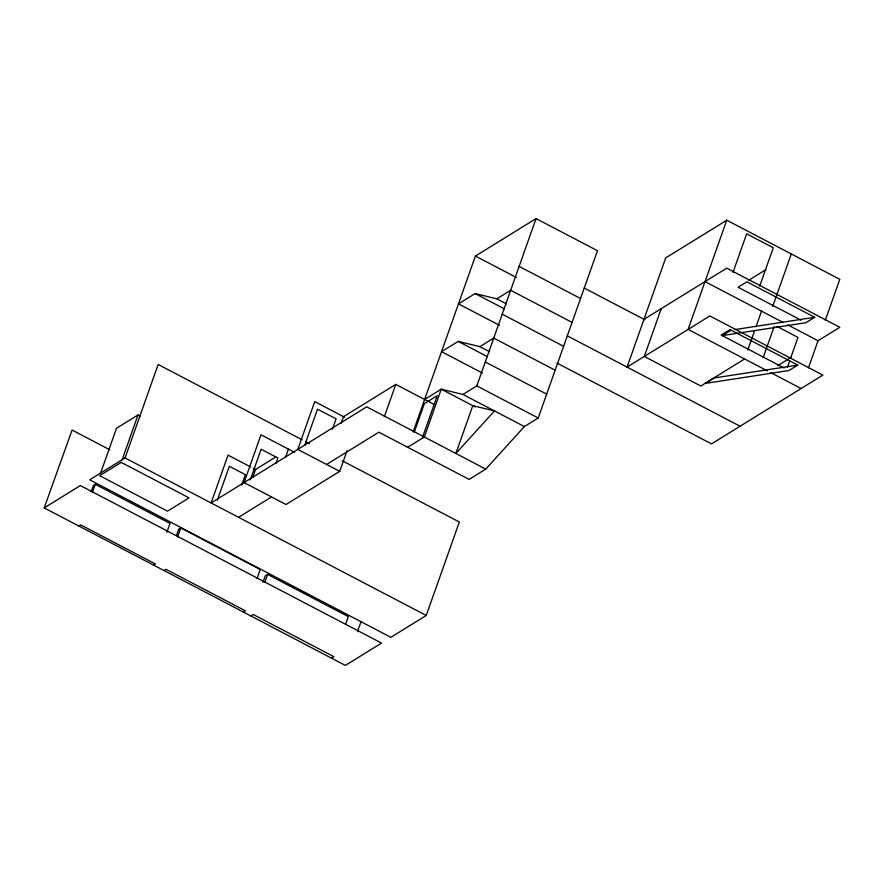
<?xml version="1.0" encoding="UTF-8"?>
<svg xmlns="http://www.w3.org/2000/svg" width="884" height="884" viewBox="0 0 884 884"><rect width="100%" height="100%" fill="white"/><g stroke="black" fill="none" stroke-linecap="round" stroke-linejoin="round"><path stroke-width="1.33" d="M100.599 473.117L116.489 428.254L138.014 414.95L140.434 416.22M122.125 459.824L138.014 414.95M342.274 460.785L459.337 522.013L426.243 615.463L390.85 637.32L89.682 479.802L125.064 457.945L158.159 364.484L302.041 439.735M217.387 500.068L229.343 466.288L245.387 474.675L241.708 485.073M250.305 479.813L261.123 449.238L277.896 458.011L276.095 463.106M252.758 477.261L255.509 469.514L275.963 456.873M285.709 456.906L288.46 449.16M304.682 445.337L317.5 409.148L336.086 418.872L332.428 429.215M341.257 423.127L343.544 416.673L395.8 384.396L434.254 404.507M294.538 452.332L260.99 434.795L244.072 482.598L285.996 504.521L339.732 471.338L347.058 450.663M384.363 416.696L395.8 384.396M413.182 431.768L475.404 256.062L536.058 218.591L597.474 250.702L538.223 418.022L524.378 426.574L485.747 469.106L469.106 479.393L378.871 432.199L326.616 464.476M414.287 432.088L424.353 403.656L437.271 395.667L422.618 437.039M424.618 399.469L441.271 389.181L462.962 394.452L476.819 385.899L536.058 218.591M661.243 308.649L644.314 356.451L700.824 386.01L744.604 358.97M825.291 320.262L839.789 279.322L726.759 220.204L688.084 329.412L767.445 370.915M733.046 272.261L746.66 233.829L773.268 247.752L759.665 286.184M747.809 349.931L754.671 330.55M756.041 326.671L761.533 311.168M772.726 306.405L791.302 253.951M763.124 357.733L774.185 326.505M787.379 367.335L789.688 360.827M790.605 358.219L797.976 337.401L776.981 326.417M808.44 367.854L818.043 340.727L839.8 327.29L726.77 268.172L643.983 319.312M44.2 507.891L80.356 485.559L381.534 643.077L345.379 665.409L44.2 507.891L72.09 430.055L109.881 449.823M91.151 491.791L93.417 485.449L95.273 484.333L170.026 523.427L166.844 532.301M92.555 491.946L95.273 484.333M176.424 535.66L178.734 529.196L180.778 527.969L260.272 569.539L257.034 578.578M177.54 537.008L180.778 527.969M262.924 582.346L265.244 575.882L267.664 574.423L348.329 616.623L345.556 624.38M264.88 582.191L267.664 574.423M357.456 631.684L361.18 621.308M506.521 303.919L496.819 298.847L475.128 293.576L458.476 303.864L499.416 325.279M496.819 298.847L510.676 290.295L572.081 322.406M489.592 351.721L479.89 346.65L458.199 341.379L441.547 351.666L482.487 373.081M479.89 346.65L493.747 338.097L555.152 370.219M238.581 517.317L271.532 496.963M726.759 220.204L665.718 257.907L627.054 367.114L709.841 315.975L822.871 375.092L711.498 443.89L556.953 363.059M407.69 447.271L424.342 436.983L441.271 389.181L475.183 406.916M748.637 280.305L765.931 269.62M731.057 330.185L722.25 335.611L805.91 322.715L814.705 317.279L746.881 281.808L738.085 287.245L801.059 320.174M777.699 365.656L791.534 357.103M797.777 365.081L788.981 370.518L705.321 383.424L714.128 377.987L797.777 365.081L729.963 329.61L721.156 335.047L784.13 367.976M78.886 526.035L80.742 524.908L155.485 564.003L153.628 565.13M163.938 570.511L165.982 569.285L245.465 610.855L243.42 612.093M250.879 615.982L253.288 614.535L333.964 656.724L331.544 658.182M735.101 329.555L814.705 317.279M705.012 281.609L782.893 322.34M787.732 324.87L818.043 340.727M770.815 372.672L801.114 388.529M584.214 288.051L645.055 319.875M519.14 266.393L580.545 298.505M475.404 256.062L516.344 277.465M567.119 335.765L740.085 426.232M475.128 293.576L504.223 308.792M502.211 314.196L563.616 346.318M458.199 341.379L487.294 356.595M485.283 361.998L546.688 394.12M476.819 385.899L538.223 418.022M462.962 394.452L524.378 426.574M485.747 469.106L366.705 406.839L211.11 502.952L228.039 455.149L250.725 467.006M344.683 417.259L314.726 401.601L297.798 449.404L339.732 471.338M305.698 441.657L309.356 443.569M253.122 468.255L255.509 469.514M125.064 457.945L426.243 615.463M472.796 405.668L455.868 453.47L494.488 410.938L472.796 405.668M121.219 462.387L99.682 475.68L167.529 511.173L189.065 497.869L121.219 462.387"/></g></svg>
